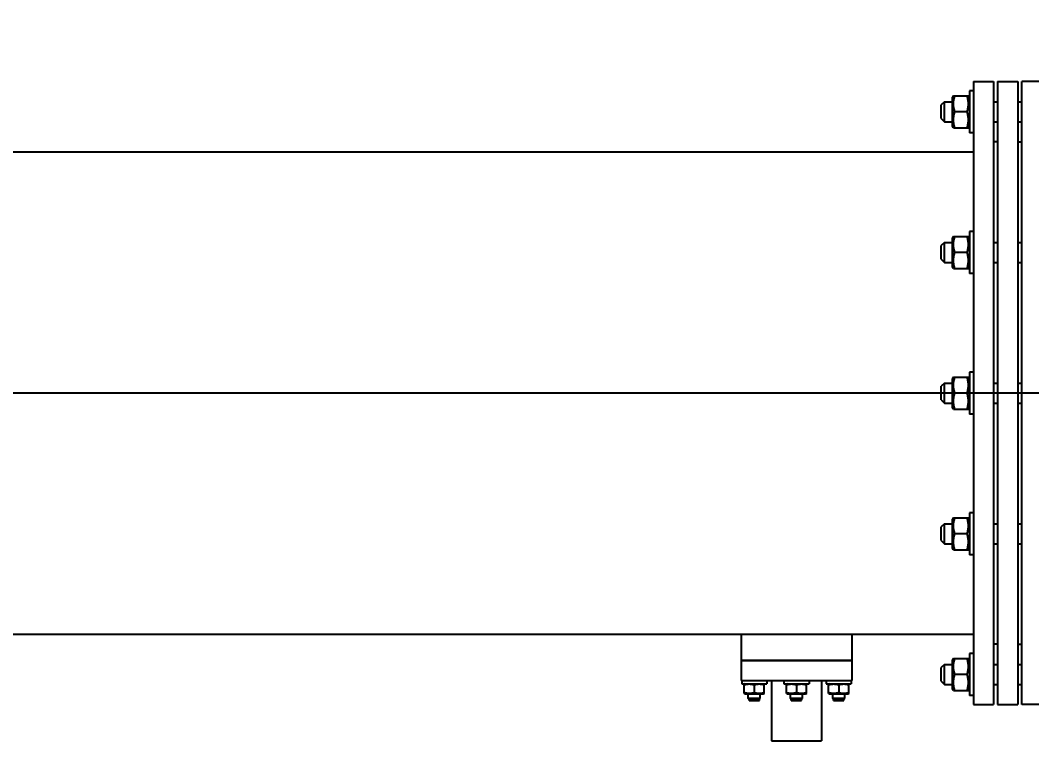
# Model space of a CAD drawing. Header units: millimetres. Extents: x 0 to 1189, y 0 to 841.
# Drawn here: x 486.6 to 506.72, y 692.27 to 706.61 of the extents above; entities that cross this region are included whole.
import ezdxf

# ---------------------------------------------------------------- set-up
doc = ezdxf.new("R2010")
doc.units = ezdxf.units.MM
doc.header["$LTSCALE"] = 65.395
doc.linetypes.add('CENTER', pattern=[0.6, 0.375, -0.075, 0.075, -0.075])
doc.layers.get('0').update_dxf_attribs({"linetype": 'CONTINUOUS'})
for name, color, linetype in [('ALL_AXIS', 7, 'CONTINUOUS'), ('ALL_CHAMFER', 7, 'CONTINUOUS'), ('ALL_DIMENSIONS', 7, 'CONTINUOUS'), ('ALL_ROUND', 7, 'CONTINUOUS')]:
    doc.layers.add(name, color=color, linetype=linetype)
doc.styles.get("Standard").update_dxf_attribs({"font": 'txt', "width": 0.7})
doc.dimstyles.new('DIMSTYLE_2', dxfattribs={"dimtxt": 3.5, "dimasz": 3, "dimexe": 0.18, "dimexo": 0.0625, "dimgap": 0.09, "dimtad": 1, "dimlfac": 25, "dimdsep": 46, "dimtxsty": 'STANDARD', "dimblk": '_FILLED', "dimblk1": '_FILLED', "dimblk2": '_FILLED', "dimcen": 0.09, "dimadec": 0, "dimazin": 0, "dimtp": 2, "dimtm": 2, "dimtfac": 1, "dimtofl": 0, "dimtmove": 0, "dimatfit": 3, "dimldrblk": '_FILLED', "dimfxl": 1, "dimtolj": 1, "dimarcsym": 0})

# ---------------------------------------------------------------- blocks, each defined once
blk = doc.blocks.new('_FILLED')
at = {"color": 0, "linetype": 'BYBLOCK'}
blk.add_solid([(0, 0), (-1, 0.1667), (-1, -0.1667)], dxfattribs=at)
blk = doc.blocks.new('*D1')
at = {"layer": 'ALL_DIMENSIONS', "color": 2, "linetype": 'CONTINUOUS'}
for p, q in [((111.762, 705.039), (111.762, 735.427)), ((976.89, 705.039), (976.89, 735.427)), ((111.762, 733.427), (544.326, 733.427)), ((976.89, 733.427), (544.326, 733.427))]:
    blk.add_line(p, q, dxfattribs=at)
at = {"layer": 'ALL_DIMENSIONS', "color": 2, "linetype": 'CONTINUOUS', "xscale": 3, "yscale": 3, "zscale": 3, "rotation": 180}
blk.add_blockref('_FILLED', (111.762, 733.427), dxfattribs=at)
at = {"layer": 'ALL_DIMENSIONS', "color": 2, "linetype": 'CONTINUOUS', "xscale": 3, "yscale": 3, "zscale": 3}
blk.add_blockref('_FILLED', (976.89, 733.427), dxfattribs=at)
blk = doc.blocks.new('*D5')
at = {"layer": 'ALL_DIMENSIONS', "color": 2, "linetype": 'CONTINUOUS'}
for p, q in [((452.402, 694.115), (452.402, 730.427)), ((692.402, 694.115), (692.402, 730.427)), ((452.402, 728.427), (572.402, 728.427)), ((692.402, 728.427), (572.402, 728.427))]:
    blk.add_line(p, q, dxfattribs=at)
at = {"layer": 'ALL_DIMENSIONS', "color": 2, "linetype": 'CONTINUOUS', "xscale": 3, "yscale": 3, "zscale": 3, "rotation": 180}
blk.add_blockref('_FILLED', (452.402, 728.427), dxfattribs=at)
at = {"layer": 'ALL_DIMENSIONS', "color": 2, "linetype": 'CONTINUOUS', "xscale": 3, "yscale": 3, "zscale": 3}
blk.add_blockref('_FILLED', (692.402, 728.427), dxfattribs=at)

msp = doc.modelspace()

# ---------------------------------------------------------------- linework, layer by layer
at = {"color": 7, "linetype": 'CONTINUOUS'}
for p, q in [((505.56175857, 705.38712965), (505.56175857, 692.98712965)), ((505.56175857, 705.38712965), (505.96175857, 705.38712965)), ((505.96175857, 705.38712965), (505.96175857, 692.98712965)), ((506.04175857, 705.38712965), (506.04175857, 692.98712965)), ((506.04175857, 705.38712965), (506.44175857, 705.38712965)), ((506.44175857, 705.38712965), (506.44175857, 692.98712965)), ((506.52175857, 692.98712965), (506.52175857, 705.38712965)), ((506.92175857, 705.38712965), (506.52175857, 705.38712965)), ((505.16423544, 705.10713253), (505.14575857, 705.07512965)), ((505.14575857, 704.49913187), (505.14575857, 705.07512744)), ((505.16423378, 705.10712965), (505.46328337, 705.10712965)), ((505.48175857, 705.07512965), (505.46328337, 705.10712965)), ((504.92175857, 704.65112965), (504.92175857, 704.92312965)), ((505.43470212, 704.78712965), (505.19281503, 704.78712965)), ((505.16423544, 704.46712678), (505.14575857, 704.49912965)), ((505.16423378, 704.46712965), (505.46328337, 704.46712965)), ((505.48175857, 704.49912965), (505.46328337, 704.46712965)), ((506.04175857, 704.18712965), (505.96175857, 704.18712965)), ((506.44175857, 704.18712965), (506.52175857, 704.18712965)), ((474.29582779, 703.98712965), (505.56175857, 703.98712965)), ((505.16423544, 702.30713253), (505.14575857, 702.27512965)), ((505.14575857, 701.69913187), (505.14575857, 702.27512744)), ((505.16423378, 702.30712965), (505.46328337, 702.30712965)), ((505.48175857, 702.27512965), (505.46328337, 702.30712965)), ((504.92175857, 701.85112965), (504.92175857, 702.12312965)), ((505.43470212, 701.98712965), (505.19281503, 701.98712965)), ((505.16423544, 701.66712678), (505.14575857, 701.69912965)), ((505.16423378, 701.66712965), (505.46328337, 701.66712965)), ((505.48175857, 701.69912965), (505.46328337, 701.66712965)), ((505.16423544, 699.50713253), (505.14575857, 699.47512965)), ((505.14575857, 698.89913187), (505.14575857, 699.47512744)), ((505.16423378, 699.50712965), (505.46328337, 699.50712965)), ((505.48175857, 699.47512965), (505.46328337, 699.50712965)), ((504.92175857, 699.05112965), (504.92175857, 699.32312965)), ((505.43470212, 699.18712965), (505.19281503, 699.18712965)), ((505.16423544, 698.86712678), (505.14575857, 698.89912965)), ((505.16423378, 698.86712965), (505.46328337, 698.86712965)), ((505.48175857, 698.89912965), (505.46328337, 698.86712965)), ((505.16423544, 696.70713253), (505.14575857, 696.67512965)), ((505.14575857, 696.09913187), (505.14575857, 696.67512744)), ((505.16423378, 696.70712965), (505.46328337, 696.70712965)), ((505.48175857, 696.67512965), (505.46328337, 696.70712965)), ((504.92175857, 696.25112965), (504.92175857, 696.52312965)), ((505.43470212, 696.38712965), (505.19281503, 696.38712965)), ((505.16423544, 696.06712678), (505.14575857, 696.09912965)), ((505.16423378, 696.06712965), (505.46328337, 696.06712965)), ((505.48175857, 696.09912965), (505.46328337, 696.06712965)), ((506.04175857, 694.18712965), (505.96175857, 694.18712965)), ((506.44175857, 694.18712965), (506.52175857, 694.18712965)), ((503.14174961, 693.86712965), (500.94176753, 693.86712965)), ((505.16423544, 693.90713253), (505.14575857, 693.87512965)), ((505.14575857, 693.29913187), (505.14575857, 693.87512744)), ((505.16423378, 693.90712965), (505.46328337, 693.90712965)), ((505.48175857, 693.87512965), (505.46328337, 693.90712965)), ((504.92175857, 693.45112965), (504.92175857, 693.72312965)), ((505.43470212, 693.58712965), (505.19281503, 693.58712965)), ((501.02175857, 693.40312965), (501.00175857, 693.39158265)), ((501.00175857, 693.20667666), (501.00175857, 693.39158265)), ((501.20175857, 693.37371937), (501.20175857, 693.22453994)), ((501.38175857, 693.40312965), (501.40175857, 693.39158265)), ((501.40175857, 693.20667666), (501.40175857, 693.39158265)), ((501.86175857, 693.40312965), (501.84175857, 693.39158265)), ((501.84175857, 693.20667666), (501.84175857, 693.39158265)), ((502.04175857, 693.37371937), (502.04175857, 693.22453994)), ((502.22175857, 693.40312965), (502.24175857, 693.39158265)), ((502.24175857, 693.20667666), (502.24175857, 693.39158265)), ((502.70175857, 693.40312965), (502.68175857, 693.39158265)), ((502.68175857, 693.20667666), (502.68175857, 693.39158265)), ((502.88175857, 693.37371937), (502.88175857, 693.22453994)), ((503.06175857, 693.40312965), (503.08175857, 693.39158265)), ((503.08175857, 693.20667666), (503.08175857, 693.39158265)), ((501.00175677, 693.2066777), (501.02175857, 693.19512965)), ((501.38175719, 693.19512965), (501.02175996, 693.19512965)), ((501.40176038, 693.2066777), (501.38175857, 693.19512965)), ((501.84175677, 693.2066777), (501.86175857, 693.19512965)), ((502.22175719, 693.19512965), (501.86175996, 693.19512965)), ((502.24176038, 693.2066777), (502.22175857, 693.19512965)), ((502.68175677, 693.2066777), (502.70175857, 693.19512965)), ((503.06175719, 693.19512965), (502.70175996, 693.19512965)), ((503.08176038, 693.2066777), (503.06175857, 693.19512965)), ((505.16423544, 693.26712678), (505.14575857, 693.29912965)), ((505.16423378, 693.26712965), (505.46328337, 693.26712965)), ((505.48175857, 693.29912965), (505.46328337, 693.26712965)), ((501.09907908, 693.06712965), (501.30443807, 693.06712965)), ((501.93907908, 693.06712965), (502.14443807, 693.06712965)), ((502.77907908, 693.06712965), (502.98443807, 693.06712965)), ((505.56175857, 692.98712965), (505.96175857, 692.98712965)), ((506.04175857, 692.98712965), (506.44175857, 692.98712965)), ((506.92175857, 692.98712965), (506.52175857, 692.98712965))]:
    msp.add_line(p, q, dxfattribs=at)
at = {"color": 2, "linetype": 'CONTINUOUS'}
for p, q in [((501.09907908, 693.06712965), (501.09907908, 693.08980915)), ((501.30443807, 693.06712965), (501.30443807, 693.08980915)), ((501.93907908, 693.06712965), (501.93907908, 693.08980915)), ((502.14443807, 693.06712965), (502.14443807, 693.08980915)), ((502.77907908, 693.06712965), (502.77907908, 693.08980915)), ((502.98443807, 693.06712965), (502.98443807, 693.08980915))]:
    msp.add_line(p, q, dxfattribs=at)
at = {"color": 7, "linetype": 'CONTINUOUS'}
for points in [[(505.19281503, 704.78712965), (505.18685352, 704.80584635), (505.1815956, 704.82419646), (505.17704777, 704.8421243), (505.17319054, 704.85979689), (505.16999906, 704.87735399), (505.16749602, 704.8948217), (505.16569128, 704.91227342), (505.16459853, 704.92970709), (505.16423692, 704.94714741), (505.16460001, 704.96458753), (505.16569421, 704.98202082), (505.16750019, 704.99947129), (505.17000411, 705.01693629), (505.1731959, 705.03448913), (505.17705245, 705.05215507), (505.18159904, 705.07007555), (505.18685543, 705.08841914), (505.19281503, 705.10712965)], [(505.43470212, 704.78712965), (505.44136101, 704.80815562), (505.44713261, 704.82874726), (505.45201073, 704.84883149), (505.45601395, 704.86862757), (505.45916977, 704.88832499), (505.46144519, 704.90793994), (505.46281896, 704.92755609), (505.46328336, 704.9471604), (505.4628161, 704.96676396), (505.46143972, 704.98637792), (505.45916203, 705.00598979), (505.45600489, 705.02568157), (505.45200211, 705.04546695), (505.44712574, 705.06553829), (505.44135699, 705.08611714), (505.43470212, 705.10712965)], [(505.19281503, 704.46712965), (505.18742615, 704.48396826), (505.18260515, 704.50050793), (505.17835689, 704.51670973), (505.17466682, 704.53269041), (505.17151766, 704.54854246), (505.16892252, 704.56429968), (505.16688434, 704.58002488), (505.16541638, 704.59572362), (505.16453214, 704.61142432), (505.16423378, 704.62712116), (505.16453143, 704.64281676), (505.16541477, 704.65851427), (505.16688134, 704.67420795), (505.16891774, 704.68992719), (505.17151075, 704.70567883), (505.17465736, 704.7215249), (505.17834281, 704.73749418), (505.18258906, 704.75369329), (505.18741526, 704.77025297), (505.19281503, 704.78712965)], [(505.43470212, 704.46712965), (505.44136101, 704.48815562), (505.44713261, 704.50874726), (505.45201073, 704.52883149), (505.45601395, 704.54862757), (505.45916977, 704.56832499), (505.46144519, 704.58793994), (505.46281896, 704.60755609), (505.46328336, 704.6271604), (505.4628161, 704.64676396), (505.46143972, 704.66637792), (505.45916203, 704.68598979), (505.45600489, 704.70568157), (505.45200211, 704.72546695), (505.44712574, 704.74553829), (505.44135699, 704.76611714), (505.43470212, 704.78712965)], [(505.19281503, 701.98712965), (505.18685352, 702.00584635), (505.1815956, 702.02419646), (505.17704777, 702.0421243), (505.17319054, 702.05979689), (505.16999906, 702.07735399), (505.16749602, 702.0948217), (505.16569128, 702.11227342), (505.16459853, 702.12970709), (505.16423692, 702.14714741), (505.16460001, 702.16458753), (505.16569421, 702.18202082), (505.16750019, 702.19947129), (505.17000411, 702.21693629), (505.1731959, 702.23448913), (505.17705245, 702.25215508), (505.18159904, 702.27007555), (505.18685543, 702.28841914), (505.19281503, 702.30712965)], [(505.43470212, 701.98712965), (505.44136101, 702.00815562), (505.44713261, 702.02874726), (505.45201073, 702.04883149), (505.45601395, 702.06862757), (505.45916977, 702.08832499), (505.46144519, 702.10793994), (505.46281896, 702.12755609), (505.46328336, 702.1471604), (505.4628161, 702.16676396), (505.46143972, 702.18637792), (505.45916203, 702.20598979), (505.45600489, 702.22568157), (505.45200211, 702.24546695), (505.44712574, 702.26553829), (505.44135699, 702.28611714), (505.43470212, 702.30712965)], [(505.19281503, 701.66712965), (505.18742615, 701.68396826), (505.18260515, 701.70050793), (505.17835689, 701.71670973), (505.17466682, 701.73269041), (505.17151766, 701.74854246), (505.16892252, 701.76429968), (505.16688434, 701.78002488), (505.16541638, 701.79572362), (505.16453214, 701.81142432), (505.16423378, 701.82712116), (505.16453143, 701.84281676), (505.16541477, 701.85851427), (505.16688134, 701.87420795), (505.16891774, 701.88992719), (505.17151075, 701.90567883), (505.17465736, 701.9215249), (505.17834281, 701.93749418), (505.18258906, 701.95369329), (505.18741526, 701.97025297), (505.19281503, 701.98712965)], [(505.43470212, 701.66712965), (505.44136101, 701.68815562), (505.44713261, 701.70874726), (505.45201073, 701.72883149), (505.45601395, 701.74862757), (505.45916977, 701.76832499), (505.46144519, 701.78793994), (505.46281896, 701.80755609), (505.46328336, 701.8271604), (505.4628161, 701.84676396), (505.46143972, 701.86637792), (505.45916203, 701.88598979), (505.45600489, 701.90568157), (505.45200211, 701.92546695), (505.44712574, 701.94553829), (505.44135699, 701.96611714), (505.43470212, 701.98712965)], [(505.19281503, 699.18712965), (505.18685352, 699.20584635), (505.1815956, 699.22419646), (505.17704777, 699.2421243), (505.17319054, 699.25979689), (505.16999906, 699.27735399), (505.16749602, 699.2948217), (505.16569128, 699.31227342), (505.16459853, 699.32970709), (505.16423692, 699.34714741), (505.16460001, 699.36458753), (505.16569421, 699.38202082), (505.16750019, 699.39947129), (505.17000411, 699.41693629), (505.1731959, 699.43448913), (505.17705245, 699.45215507), (505.18159904, 699.47007555), (505.18685543, 699.48841914), (505.19281503, 699.50712965)], [(505.43470212, 699.18712965), (505.44136101, 699.20815562), (505.44713261, 699.22874726), (505.45201073, 699.24883149), (505.45601395, 699.26862757), (505.45916977, 699.28832499), (505.46144519, 699.30793994), (505.46281896, 699.32755609), (505.46328336, 699.3471604), (505.4628161, 699.36676396), (505.46143972, 699.38637792), (505.45916203, 699.40598979), (505.45600489, 699.42568157), (505.45200211, 699.44546695), (505.44712574, 699.46553829), (505.44135699, 699.48611714), (505.43470212, 699.50712965)], [(505.19281503, 698.86712965), (505.18742615, 698.88396826), (505.18260515, 698.90050793), (505.17835689, 698.91670973), (505.17466682, 698.93269041), (505.17151766, 698.94854246), (505.16892252, 698.96429968), (505.16688434, 698.98002488), (505.16541638, 698.99572362), (505.16453214, 699.01142432), (505.16423378, 699.02712116), (505.16453143, 699.04281676), (505.16541477, 699.05851427), (505.16688134, 699.07420795), (505.16891774, 699.08992719), (505.17151075, 699.10567883), (505.17465736, 699.1215249), (505.17834281, 699.13749418), (505.18258906, 699.15369329), (505.18741526, 699.17025297), (505.19281503, 699.18712965)], [(505.43470212, 698.86712965), (505.44136101, 698.88815562), (505.44713261, 698.90874726), (505.45201073, 698.92883149), (505.45601395, 698.94862757), (505.45916977, 698.96832499), (505.46144519, 698.98793994), (505.46281896, 699.00755609), (505.46328336, 699.0271604), (505.4628161, 699.04676396), (505.46143972, 699.06637792), (505.45916203, 699.08598979), (505.45600489, 699.10568157), (505.45200211, 699.12546695), (505.44712574, 699.14553829), (505.44135699, 699.16611714), (505.43470212, 699.18712965)], [(505.19281503, 696.38712965), (505.18685352, 696.40584635), (505.1815956, 696.42419646), (505.17704777, 696.4421243), (505.17319054, 696.45979689), (505.16999906, 696.47735399), (505.16749602, 696.4948217), (505.16569128, 696.51227342), (505.16459853, 696.52970709), (505.16423692, 696.54714741), (505.16460001, 696.56458753), (505.16569421, 696.58202082), (505.16750019, 696.59947129), (505.17000411, 696.61693629), (505.1731959, 696.63448913), (505.17705245, 696.65215507), (505.18159904, 696.67007555), (505.18685543, 696.68841914), (505.19281503, 696.70712965)], [(505.43470212, 696.38712965), (505.44136101, 696.40815562), (505.44713261, 696.42874726), (505.45201073, 696.44883149), (505.45601395, 696.46862757), (505.45916977, 696.48832499), (505.46144519, 696.50793994), (505.46281896, 696.52755609), (505.46328336, 696.5471604), (505.4628161, 696.56676396), (505.46143972, 696.58637792), (505.45916203, 696.60598979), (505.45600489, 696.62568157), (505.45200211, 696.64546695), (505.44712574, 696.66553829), (505.44135699, 696.68611714), (505.43470212, 696.70712965)], [(505.19281503, 696.06712965), (505.18742615, 696.08396826), (505.18260515, 696.10050793), (505.17835689, 696.11670973), (505.17466682, 696.13269041), (505.17151766, 696.14854246), (505.16892252, 696.16429968), (505.16688434, 696.18002488), (505.16541638, 696.19572362), (505.16453214, 696.21142432), (505.16423378, 696.22712116), (505.16453143, 696.24281676), (505.16541477, 696.25851427), (505.16688134, 696.27420795), (505.16891774, 696.28992719), (505.17151075, 696.30567883), (505.17465736, 696.3215249), (505.17834281, 696.33749418), (505.18258906, 696.35369329), (505.18741526, 696.37025297), (505.19281503, 696.38712965)], [(505.43470212, 696.06712965), (505.44136101, 696.08815562), (505.44713261, 696.10874726), (505.45201073, 696.12883149), (505.45601395, 696.14862757), (505.45916977, 696.16832499), (505.46144519, 696.18793994), (505.46281896, 696.20755609), (505.46328336, 696.2271604), (505.4628161, 696.24676396), (505.46143972, 696.26637792), (505.45916203, 696.28598979), (505.45600489, 696.30568157), (505.45200211, 696.32546695), (505.44712574, 696.34553829), (505.44135699, 696.36611714), (505.43470212, 696.38712965)], [(505.19281503, 693.58712965), (505.18685352, 693.60584635), (505.1815956, 693.62419646), (505.17704777, 693.6421243), (505.17319054, 693.65979689), (505.16999906, 693.67735399), (505.16749602, 693.6948217), (505.16569128, 693.71227342), (505.16459853, 693.72970709), (505.16423692, 693.74714741), (505.16460001, 693.76458753), (505.16569421, 693.78202082), (505.16750019, 693.79947129), (505.17000411, 693.81693629), (505.1731959, 693.83448913), (505.17705245, 693.85215508), (505.18159904, 693.87007555), (505.18685543, 693.88841914), (505.19281503, 693.90712965)], [(505.43470212, 693.58712965), (505.44136101, 693.60815562), (505.44713261, 693.62874726), (505.45201073, 693.64883149), (505.45601395, 693.66862757), (505.45916977, 693.68832499), (505.46144519, 693.70793994), (505.46281896, 693.72755609), (505.46328336, 693.7471604), (505.4628161, 693.76676396), (505.46143972, 693.78637792), (505.45916203, 693.80598979), (505.45600489, 693.82568157), (505.45200211, 693.84546695), (505.44712574, 693.86553829), (505.44135699, 693.88611714), (505.43470212, 693.90712965)], [(505.19281503, 693.26712965), (505.18742615, 693.28396826), (505.18260515, 693.30050793), (505.17835689, 693.31670973), (505.17466682, 693.33269041), (505.17151766, 693.34854246), (505.16892252, 693.36429968), (505.16688434, 693.38002488), (505.16541638, 693.39572362), (505.16453214, 693.41142432), (505.16423378, 693.42712116), (505.16453143, 693.44281676), (505.16541477, 693.45851427), (505.16688134, 693.47420795), (505.16891774, 693.48992719), (505.17151075, 693.50567883), (505.17465736, 693.5215249), (505.17834281, 693.53749418), (505.18258906, 693.55369329), (505.18741526, 693.57025297), (505.19281503, 693.58712965)], [(505.43470212, 693.26712965), (505.44136101, 693.28815562), (505.44713261, 693.30874726), (505.45201073, 693.32883149), (505.45601395, 693.34862757), (505.45916977, 693.36832499), (505.46144519, 693.38793994), (505.46281896, 693.40755609), (505.46328336, 693.4271604), (505.4628161, 693.44676396), (505.46143972, 693.46637792), (505.45916203, 693.48598979), (505.45600489, 693.50568157), (505.45200211, 693.52546695), (505.44712574, 693.54553829), (505.44135699, 693.56611714), (505.43470212, 693.58712965)], [(501.20175857, 693.37371937), (501.18861722, 693.37788121), (501.17574741, 693.38148847), (501.16319482, 693.38453728), (501.15082237, 693.38703927), (501.13851153, 693.38901164), (501.12625222, 693.39043378), (501.11399213, 693.39129239), (501.10173943, 693.39158265), (501.08948719, 693.39129061), (501.07722847, 693.39043037), (501.06497107, 693.38900682), (501.05266375, 693.38703362), (501.04029798, 693.38453192), (501.02775344, 693.3814842), (501.01489158, 693.37787871), (501.00175857, 693.37371937)], [(501.40175857, 693.37371937), (501.38861722, 693.37788121), (501.37574741, 693.38148847), (501.36319482, 693.38453728), (501.35082237, 693.38703927), (501.33851153, 693.38901164), (501.32625222, 693.39043378), (501.31399213, 693.39129239), (501.30173943, 693.39158265), (501.28948719, 693.39129061), (501.27722847, 693.39043037), (501.26497107, 693.38900682), (501.25266375, 693.38703362), (501.24029798, 693.38453192), (501.22775344, 693.3814842), (501.21489158, 693.37787871), (501.20175857, 693.37371937)], [(502.04175857, 693.37371937), (502.02861722, 693.37788121), (502.01574741, 693.38148847), (502.00319482, 693.38453728), (501.99082237, 693.38703927), (501.97851153, 693.38901164), (501.96625222, 693.39043378), (501.95399213, 693.39129239), (501.94173943, 693.39158265), (501.92948719, 693.39129061), (501.91722847, 693.39043037), (501.90497107, 693.38900682), (501.89266375, 693.38703362), (501.88029798, 693.38453192), (501.86775344, 693.3814842), (501.85489158, 693.37787871), (501.84175857, 693.37371937)], [(502.24175857, 693.37371937), (502.22861722, 693.37788121), (502.21574741, 693.38148847), (502.20319482, 693.38453728), (502.19082237, 693.38703927), (502.17851153, 693.38901164), (502.16625222, 693.39043378), (502.15399213, 693.39129239), (502.14173943, 693.39158265), (502.12948719, 693.39129061), (502.11722847, 693.39043037), (502.10497107, 693.38900682), (502.09266375, 693.38703362), (502.08029798, 693.38453192), (502.06775344, 693.3814842), (502.05489158, 693.37787871), (502.04175857, 693.37371937)], [(502.88175857, 693.37371937), (502.86861722, 693.37788121), (502.85574741, 693.38148847), (502.84319482, 693.38453728), (502.83082237, 693.38703927), (502.81851153, 693.38901164), (502.80625222, 693.39043378), (502.79399213, 693.39129239), (502.78173943, 693.39158265), (502.76948719, 693.39129061), (502.75722847, 693.39043037), (502.74497107, 693.38900682), (502.73266375, 693.38703362), (502.72029798, 693.38453192), (502.70775344, 693.3814842), (502.69489158, 693.37787871), (502.68175857, 693.37371937)], [(503.08175857, 693.37371937), (503.06861722, 693.37788121), (503.05574741, 693.38148847), (503.04319482, 693.38453728), (503.03082237, 693.38703927), (503.01851153, 693.38901164), (503.00625222, 693.39043378), (502.99399213, 693.39129239), (502.98173943, 693.39158265), (502.96948719, 693.39129061), (502.95722847, 693.39043037), (502.94497107, 693.38900682), (502.93266375, 693.38703362), (502.92029798, 693.38453192), (502.90775344, 693.3814842), (502.89489158, 693.37787871), (502.88175857, 693.37371937)], [(501.20175857, 693.22453994), (501.19006044, 693.22081394), (501.17859153, 693.21752772), (501.16738669, 693.21468534), (501.15634142, 693.21227461), (501.1453683, 693.21027995), (501.13445102, 693.20871556), (501.12354373, 693.20758759), (501.1126477, 693.20690463), (501.10174751, 693.20667862), (501.09084744, 693.20690555), (501.07995165, 693.20758942), (501.06904513, 693.20871815), (501.05812954, 693.21028309), (501.04715907, 693.21227794), (501.03611796, 693.21468826), (501.02491771, 693.21752986), (501.01345286, 693.22081513), (501.00175857, 693.22453994)], [(501.40175857, 693.22453994), (501.39123438, 693.22117187), (501.38089706, 693.21815874), (501.37077095, 693.21550358), (501.36078306, 693.2131973), (501.35087557, 693.21122908), (501.34102733, 693.20960712), (501.33119912, 693.20833326), (501.32138744, 693.20741579), (501.31157453, 693.20686313), (501.30176403, 693.20667666), (501.29195431, 693.20686268), (501.2821434, 693.20741476), (501.2723349, 693.20833135), (501.26251042, 693.20960408), (501.2526657, 693.2112247), (501.24276196, 693.2131913), (501.23278125, 693.21549467), (501.22265682, 693.21814856), (501.21230684, 693.22116499), (501.20175857, 693.22453994)], [(502.04175857, 693.22453994), (502.03006044, 693.22081394), (502.01859153, 693.21752772), (502.00738669, 693.21468534), (501.99634142, 693.21227461), (501.9853683, 693.21027995), (501.97445102, 693.20871556), (501.96354373, 693.20758759), (501.9526477, 693.20690463), (501.94174751, 693.20667862), (501.93084744, 693.20690555), (501.91995165, 693.20758942), (501.90904513, 693.20871815), (501.89812954, 693.21028309), (501.88715907, 693.21227794), (501.87611796, 693.21468826), (501.86491771, 693.21752986), (501.85345286, 693.22081513), (501.84175857, 693.22453994)], [(502.24175857, 693.22453994), (502.23123438, 693.22117187), (502.22089706, 693.21815874), (502.21077095, 693.21550358), (502.20078306, 693.2131973), (502.19087557, 693.21122908), (502.18102733, 693.20960712), (502.17119912, 693.20833326), (502.16138744, 693.20741579), (502.15157453, 693.20686313), (502.14176403, 693.20667666), (502.13195431, 693.20686268), (502.1221434, 693.20741476), (502.1123349, 693.20833135), (502.10251042, 693.20960408), (502.0926657, 693.2112247), (502.08276196, 693.2131913), (502.07278125, 693.21549467), (502.06265682, 693.21814856), (502.05230684, 693.22116499), (502.04175857, 693.22453994)], [(502.88175857, 693.22453994), (502.87006044, 693.22081394), (502.85859153, 693.21752772), (502.84738669, 693.21468534), (502.83634142, 693.21227461), (502.8253683, 693.21027995), (502.81445102, 693.20871556), (502.80354373, 693.20758759), (502.7926477, 693.20690463), (502.78174751, 693.20667862), (502.77084744, 693.20690555), (502.75995165, 693.20758942), (502.74904513, 693.20871815), (502.73812954, 693.21028309), (502.72715907, 693.21227794), (502.71611796, 693.21468826), (502.70491771, 693.21752986), (502.69345286, 693.22081513), (502.68175857, 693.22453994)], [(503.08175857, 693.22453994), (503.07123438, 693.22117187), (503.06089706, 693.21815874), (503.05077095, 693.21550358), (503.04078306, 693.2131973), (503.03087557, 693.21122908), (503.02102733, 693.20960712), (503.01119912, 693.20833326), (503.00138744, 693.20741579), (502.99157453, 693.20686313), (502.98176403, 693.20667666), (502.97195431, 693.20686268), (502.9621434, 693.20741476), (502.9523349, 693.20833135), (502.94251042, 693.20960408), (502.9326657, 693.2112247), (502.92276196, 693.2131913), (502.91278125, 693.21549467), (502.90265682, 693.21814856), (502.89230684, 693.22116499), (502.88175857, 693.22453994)]]:
    msp.add_lwpolyline(points, dxfattribs=at)
at = {"layer": 'ALL_AXIS', "color": 7, "linetype": 'CONTINUOUS'}
for p, q in [((505.48175857, 705.20712965), (505.48175857, 704.36712965)), ((505.56175857, 705.20712965), (505.48175857, 705.20712965)), ((505.48175857, 705.07512965), (505.46328337, 705.10712965)), ((504.98575857, 704.98712965), (505.14575857, 704.98712965)), ((505.96175857, 704.98712965), (506.04175857, 704.98712965)), ((506.44175857, 704.98712965), (506.52175857, 704.98712965)), ((504.98575857, 704.58712965), (505.14575857, 704.58712965)), ((505.48175857, 704.49912965), (505.46328337, 704.46712965)), ((505.96175857, 704.58712965), (506.04175857, 704.58712965)), ((506.44175857, 704.58712965), (506.52175857, 704.58712965)), ((505.56175857, 704.36712965), (505.48175857, 704.36712965)), ((505.48175857, 702.40712965), (505.48175857, 701.56712965)), ((505.56175857, 702.40712965), (505.48175857, 702.40712965)), ((505.48175857, 702.27512965), (505.46328337, 702.30712965)), ((504.98575857, 702.18712965), (505.14575857, 702.18712965)), ((505.96175857, 702.18712965), (506.04175857, 702.18712965)), ((506.44175857, 702.18712965), (506.52175857, 702.18712965)), ((504.98575857, 701.78712965), (505.14575857, 701.78712965)), ((505.96175857, 701.78712965), (506.04175857, 701.78712965)), ((506.44175857, 701.78712965), (506.52175857, 701.78712965)), ((505.48175857, 701.69912965), (505.46328337, 701.66712965)), ((505.56175857, 701.56712965), (505.48175857, 701.56712965)), ((505.48175857, 699.60712965), (505.48175857, 698.76712965)), ((505.56175857, 699.60712965), (505.48175857, 699.60712965)), ((504.98575857, 699.38712965), (505.14575857, 699.38712965)), ((505.48175857, 699.47512965), (505.46328337, 699.50712965)), ((505.96175857, 699.38712965), (506.04175857, 699.38712965)), ((506.44175857, 699.38712965), (506.52175857, 699.38712965)), ((504.98575857, 698.98712965), (505.14575857, 698.98712965)), ((505.96175857, 698.98712965), (506.04175857, 698.98712965)), ((506.44175857, 698.98712965), (506.52175857, 698.98712965)), ((505.48175857, 698.89912965), (505.46328337, 698.86712965)), ((505.56175857, 698.76712965), (505.48175857, 698.76712965)), ((505.48175857, 696.80712965), (505.48175857, 695.96712965)), ((505.56175857, 696.80712965), (505.48175857, 696.80712965)), ((504.98575857, 696.58712965), (505.14575857, 696.58712965)), ((505.48175857, 696.67512965), (505.46328337, 696.70712965)), ((505.96175857, 696.58712965), (506.04175857, 696.58712965)), ((506.44175857, 696.58712965), (506.52175857, 696.58712965)), ((504.98575857, 696.18712965), (505.14575857, 696.18712965)), ((505.96175857, 696.18712965), (506.04175857, 696.18712965)), ((506.44175857, 696.18712965), (506.52175857, 696.18712965)), ((505.48175857, 696.09912965), (505.46328337, 696.06712965)), ((505.56175857, 695.96712965), (505.48175857, 695.96712965)), ((500.94175857, 694.38712965), (500.94175857, 693.46712965)), ((503.14175857, 694.38712965), (503.14175857, 693.46712965)), ((505.48175857, 694.00712965), (505.48175857, 693.16712965)), ((505.56175857, 694.00712965), (505.48175857, 694.00712965)), ((500.94175857, 693.86712965), (503.14175857, 693.86712965)), ((504.98575857, 693.78712965), (505.14575857, 693.78712965)), ((505.48175857, 693.87512965), (505.46328337, 693.90712965)), ((505.96175857, 693.78712965), (506.04175857, 693.78712965)), ((506.44175857, 693.78712965), (506.52175857, 693.78712965)), ((500.94175857, 693.46712965), (503.14175857, 693.46712965)), ((500.95175857, 693.46712965), (500.95175857, 693.40312965)), ((500.95175857, 693.40312965), (501.45175857, 693.40312965)), ((501.02175857, 693.40312965), (501.00175857, 693.39158265)), ((501.38175857, 693.40312965), (501.40175857, 693.39158265)), ((501.45175857, 693.46712965), (501.45175857, 693.40312965)), ((501.54175857, 693.46712965), (501.54175857, 692.26712965)), ((501.79175857, 693.46712965), (501.79175857, 693.40312965)), ((501.79175857, 693.40312965), (502.29175857, 693.40312965)), ((501.86175857, 693.40312965), (501.84175857, 693.39158265)), ((502.22175857, 693.40312965), (502.24175857, 693.39158265)), ((502.29175857, 693.46712965), (502.29175857, 693.40312965)), ((502.54175857, 693.46712965), (502.54175857, 692.26712965)), ((502.63175857, 693.46712965), (502.63175857, 693.40312965)), ((502.63175857, 693.40312965), (503.13175857, 693.40312965)), ((502.70175857, 693.40312965), (502.68175857, 693.39158265)), ((503.06175857, 693.40312965), (503.08175857, 693.39158265)), ((503.13175857, 693.46712965), (503.13175857, 693.40312965)), ((504.98575857, 693.38712965), (505.14575857, 693.38712965)), ((505.96175857, 693.38712965), (506.04175857, 693.38712965)), ((506.44175857, 693.38712965), (506.52175857, 693.38712965)), ((501.08175857, 693.10712965), (501.08175857, 693.19512965)), ((501.32175857, 693.10712965), (501.32175857, 693.19512965)), ((501.92175857, 693.10712965), (501.92175857, 693.19512965)), ((502.16175857, 693.10712965), (502.16175857, 693.19512965)), ((502.76175857, 693.10712965), (502.76175857, 693.19512965)), ((503.00175857, 693.10712965), (503.00175857, 693.19512965)), ((505.48175857, 693.29912965), (505.46328337, 693.26712965)), ((505.56175857, 693.16712965), (505.48175857, 693.16712965)), ((501.54175857, 692.26712965), (502.54175857, 692.26712965))]:
    msp.add_line(p, q, dxfattribs=at)
at = {"layer": 'ALL_AXIS', "color": 7, "linetype": 'CENTER'}
msp.add_line((978.59743447, 699.18712965), (109.76175857, 699.18712965), dxfattribs=at)
at = {"layer": 'ALL_CHAMFER', "color": 7, "linetype": 'CONTINUOUS'}
for p, q in [((504.98575857, 704.98712965), (504.92175857, 704.92312965)), ((504.92175857, 704.65112965), (504.92175857, 704.92312965)), ((504.98575857, 704.58712965), (504.98575857, 704.98712965)), ((504.98575857, 704.98712965), (505.14575857, 704.98712965)), ((505.96175857, 704.98712965), (506.04175857, 704.98712965)), ((506.44175857, 704.98712965), (506.52175857, 704.98712965)), ((504.92175857, 704.65112965), (504.98575857, 704.58712965)), ((504.98575857, 704.58712965), (505.14575857, 704.58712965)), ((505.96175857, 704.58712965), (506.04175857, 704.58712965)), ((506.44175857, 704.58712965), (506.52175857, 704.58712965)), ((504.98575857, 702.18712965), (504.92175857, 702.12312965)), ((504.92175857, 701.85112965), (504.92175857, 702.12312965)), ((504.98575857, 701.78712965), (504.98575857, 702.18712965)), ((504.98575857, 702.18712965), (505.14575857, 702.18712965)), ((505.96175857, 702.18712965), (506.04175857, 702.18712965)), ((506.44175857, 702.18712965), (506.52175857, 702.18712965)), ((504.92175857, 701.85112965), (504.98575857, 701.78712965)), ((504.98575857, 701.78712965), (505.14575857, 701.78712965)), ((505.96175857, 701.78712965), (506.04175857, 701.78712965)), ((506.44175857, 701.78712965), (506.52175857, 701.78712965)), ((504.98575857, 699.38712965), (504.92175857, 699.32312965)), ((504.98575857, 698.98712965), (504.98575857, 699.38712965)), ((504.98575857, 699.38712965), (505.14575857, 699.38712965)), ((505.96175857, 699.38712965), (506.04175857, 699.38712965)), ((506.44175857, 699.38712965), (506.52175857, 699.38712965)), ((504.92175857, 699.05112965), (504.92175857, 699.32312965)), ((504.92175857, 699.05112965), (504.98575857, 698.98712965)), ((504.98575857, 698.98712965), (505.14575857, 698.98712965)), ((505.96175857, 698.98712965), (506.04175857, 698.98712965)), ((506.44175857, 698.98712965), (506.52175857, 698.98712965)), ((504.98575857, 696.58712965), (504.92175857, 696.52312965)), ((504.98575857, 696.18712965), (504.98575857, 696.58712965)), ((504.98575857, 696.58712965), (505.14575857, 696.58712965)), ((505.96175857, 696.58712965), (506.04175857, 696.58712965)), ((506.44175857, 696.58712965), (506.52175857, 696.58712965)), ((504.92175857, 696.25112965), (504.92175857, 696.52312965)), ((504.92175857, 696.25112965), (504.98575857, 696.18712965)), ((504.98575857, 696.18712965), (505.14575857, 696.18712965)), ((505.96175857, 696.18712965), (506.04175857, 696.18712965)), ((506.44175857, 696.18712965), (506.52175857, 696.18712965)), ((504.98575857, 693.78712965), (504.92175857, 693.72312965)), ((504.98575857, 693.38712965), (504.98575857, 693.78712965)), ((504.98575857, 693.78712965), (505.14575857, 693.78712965)), ((505.96175857, 693.78712965), (506.04175857, 693.78712965)), ((506.44175857, 693.78712965), (506.52175857, 693.78712965)), ((504.92175857, 693.45112965), (504.92175857, 693.72312965)), ((504.92175857, 693.45112965), (504.98575857, 693.38712965)), ((504.98575857, 693.38712965), (505.14575857, 693.38712965)), ((505.96175857, 693.38712965), (506.04175857, 693.38712965)), ((506.44175857, 693.38712965), (506.52175857, 693.38712965)), ((501.32175857, 693.10712965), (501.08175857, 693.10712965)), ((501.12175857, 693.06712965), (501.08175857, 693.10712965)), ((501.28175857, 693.06712965), (501.12175857, 693.06712965)), ((501.28175857, 693.06712965), (501.32175857, 693.10712965)), ((502.16175857, 693.10712965), (501.92175857, 693.10712965)), ((501.96175857, 693.06712965), (501.92175857, 693.10712965)), ((502.12175857, 693.06712965), (501.96175857, 693.06712965)), ((502.12175857, 693.06712965), (502.16175857, 693.10712965)), ((503.00175857, 693.10712965), (502.76175857, 693.10712965)), ((502.80175857, 693.06712965), (502.76175857, 693.10712965)), ((502.96175857, 693.06712965), (502.80175857, 693.06712965)), ((502.96175857, 693.06712965), (503.00175857, 693.10712965))]:
    msp.add_line(p, q, dxfattribs=at)
at = {"layer": 'ALL_ROUND', "color": 7, "linetype": 'CONTINUOUS'}
for p, q in [((474.29582779, 703.98712965), (505.56175857, 703.98712965)), ((456.40175857, 694.38712965), (505.56175857, 694.38712965))]:
    msp.add_line(p, q, dxfattribs=at)

# ---------------------------------------------------------------- dimensions: what is measured, and where the dimension line sits
at = {"layer": 'ALL_DIMENSIONS', "color": 2, "linetype": 'CONTINUOUS'}
for base, p1, p2, picture, middle in [((976.88962893, 733.42712965), (111.76175857, 705.03912965), (976.88962893, 705.03912965), '*D1', (527.64980084, 734.30212965)), ((692.40175857, 728.42712965), (452.40175857, 694.11512965), (692.40175857, 694.11512965), '*D5', (567.50175857, 729.30212965))]:
    dim = msp.add_linear_dim(base=base, p1=p1, p2=p2, dimstyle='DIMSTYLE_2', dxfattribs=at)
    dim.commit()
    dim.dimension.update_dxf_attribs({"geometry": picture, "text_midpoint": middle, "dimtype": 160})

doc.saveas('drawing.dxf')
